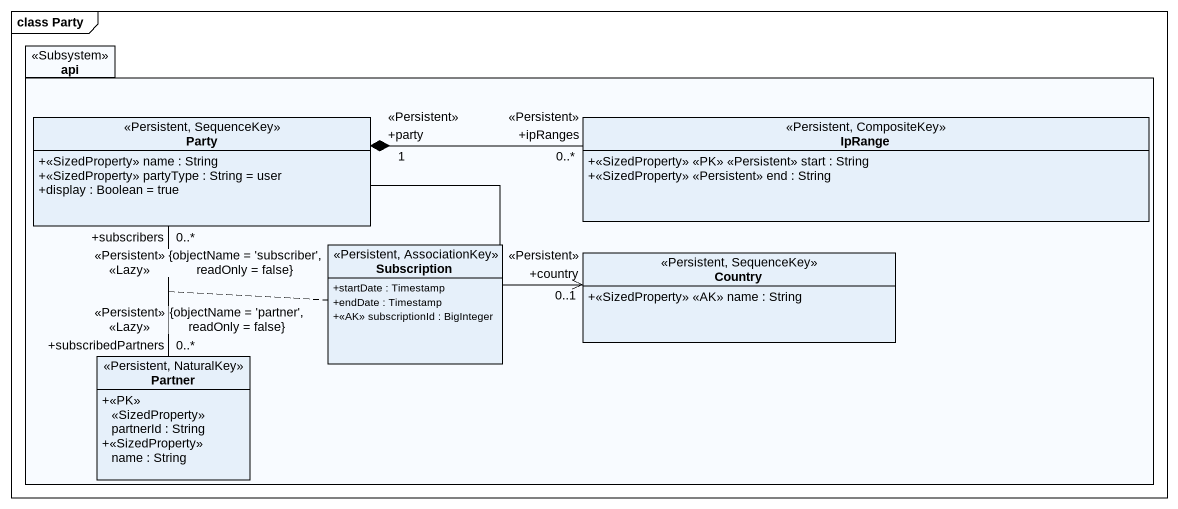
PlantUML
@startuml
mainframe class Party
hide circle
hide empty members
skinparam classAttributeIconSize 0
package api <<Subsystem>> {
  class Party <<Persistent, SequenceKey>> {
    +<<SizedProperty>> name : String
    +<<SizedProperty>> partyType : String = user
    +display : Boolean = true
  }
  class IpRange <<Persistent, CompositeKey>> {
    +<<SizedProperty>> <<PK>> <<Persistent>> start : String
    +<<SizedProperty>> <<Persistent>> end : String
  }
  class Subscription <<Persistent, AssociationKey>> {
    +startDate : Timestamp
    +endDate : Timestamp
    +<<AK>> subscriptionId : BigInteger
  }
  class Country <<Persistent, SequenceKey>> {
    +<<SizedProperty>> <<AK>> name : String
  }
  class Partner <<Persistent, NaturalKey>> {
    +<<PK>> <<SizedProperty>> partnerId : String
    +<<SizedProperty>> name : String
  }
}
Party "<<Persistent>>\n1\n+party" *-right- "<<Persistent>>\n0..*\n+ipRanges" IpRange
Party -right-> "0..1\n+country\n<<Persistent>>" Country
Party "+subscribers\n<<Persistent>> <<Lazy>>\n0..*\n{objectName = 'subscriber', readOnly = false}" -- "+subscribedPartners\n<<Persistent>> <<Lazy>>\n0..*\n{objectName = 'partner', readOnly = false}" Partner
(Party, Partner) .. Subscription
@enduml
